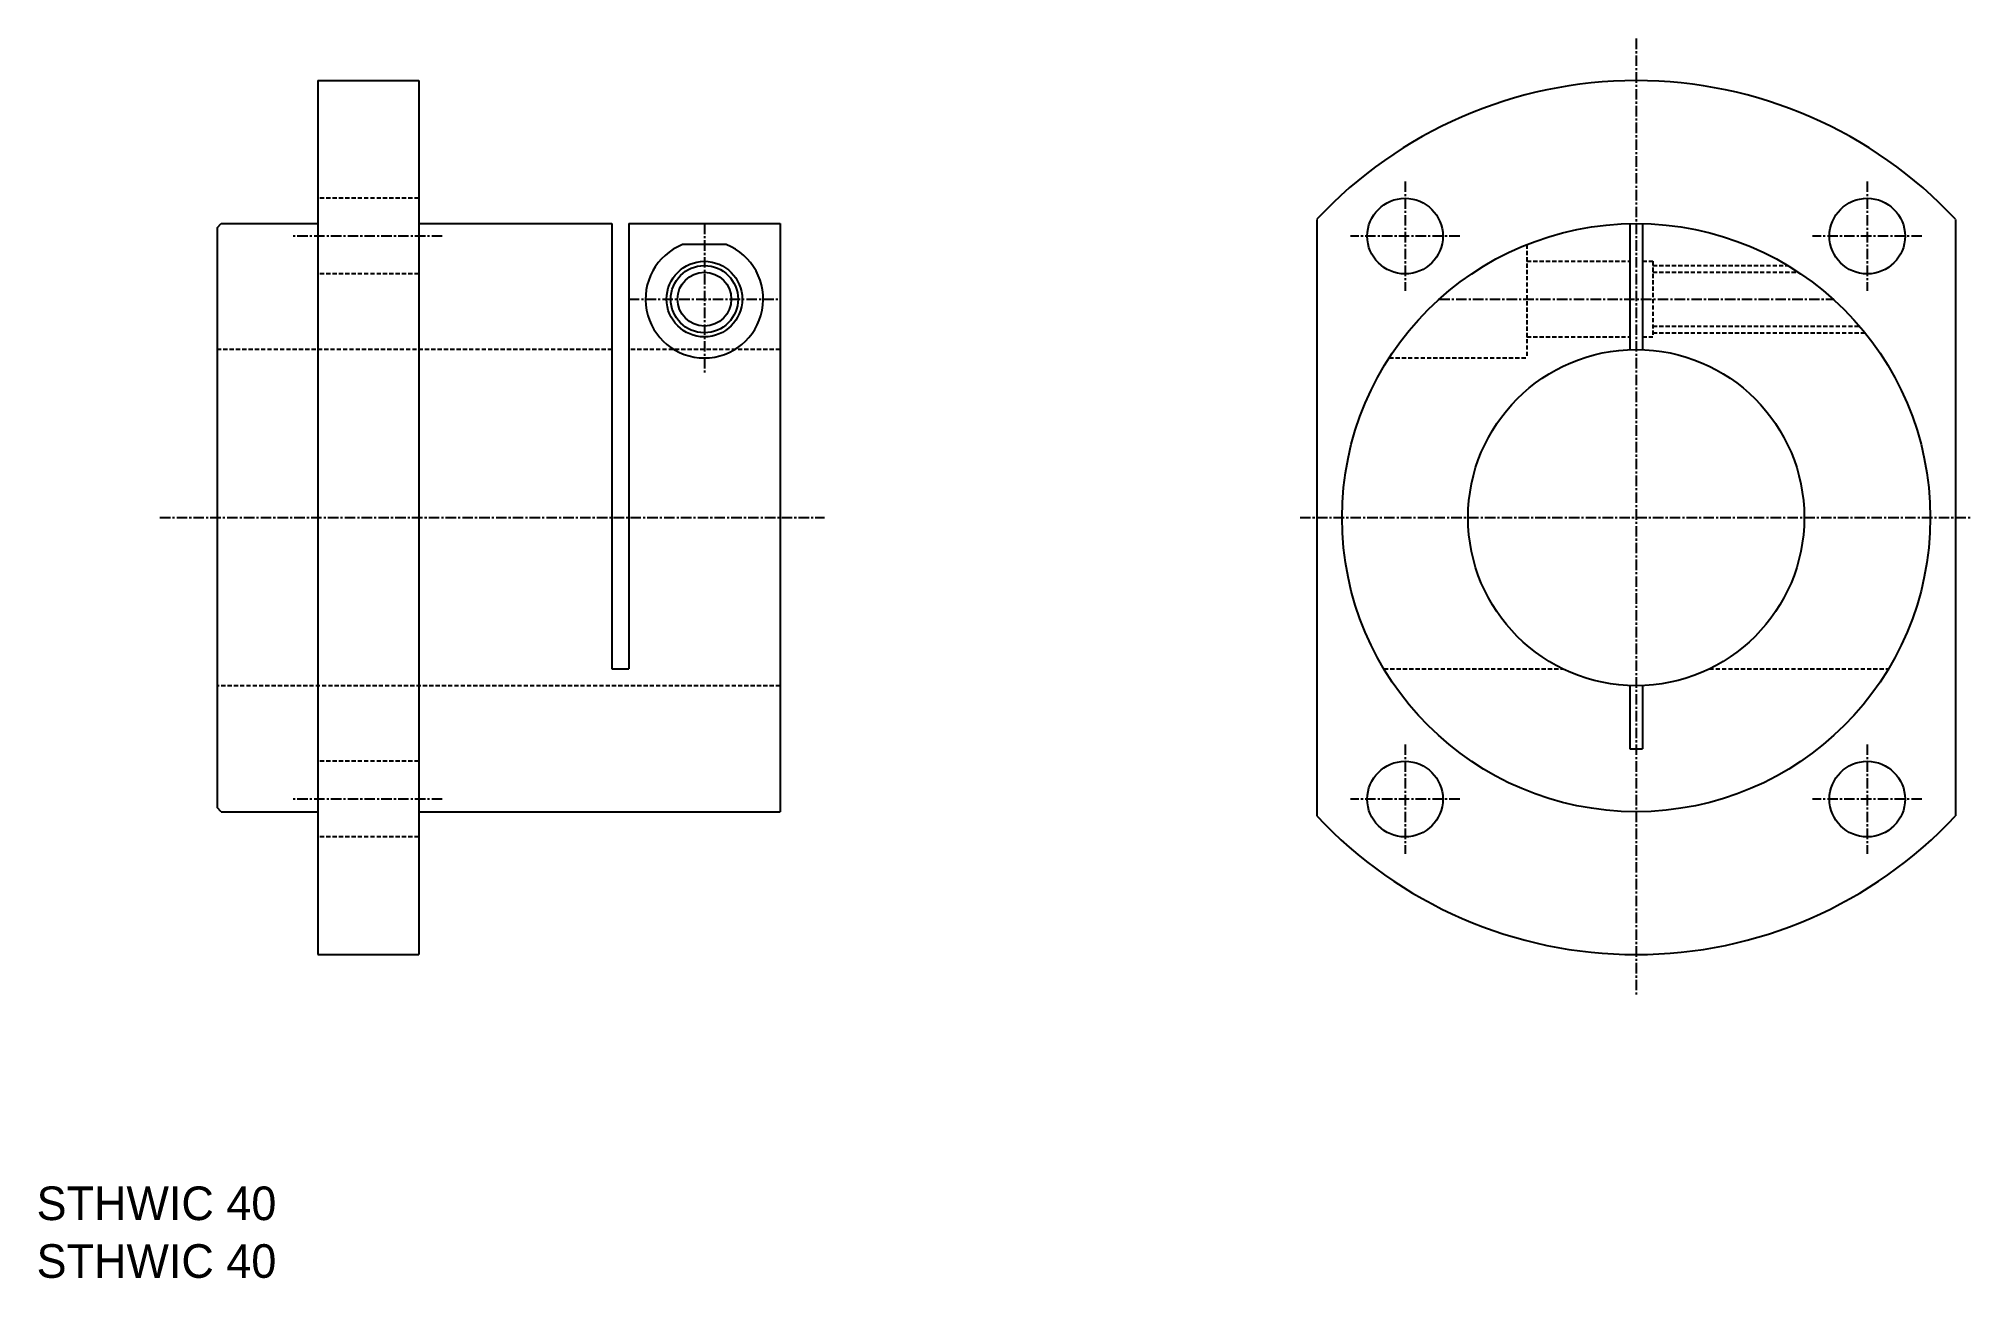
# Model space of a CAD drawing. Extents: x 612 to 843, y -526 to -378.
import ezdxf

# ---------------------------------------------------------------- set-up
doc = ezdxf.new("R2010")
doc.units = 0
doc.linetypes.add('CENTER', pattern=[2, 1.25, -0.25, 0.25, -0.25])
doc.linetypes.add('DASHED', pattern=[0.75, 0.5, -0.25])
doc.layers.get('0').update_dxf_attribs({"linetype": 'CONTINUOUS'})
doc.layers.add('CENTER', color=1, linetype='CENTER')

msp = doc.modelspace()

# ---------------------------------------------------------------- linework, layer by layer
at = {"color": 7, "linetype": 'CONTINUOUS'}
for p, q in [((645.7, -383.33), (645.7, -487.33)), ((645.7, -383.33), (657.7, -383.33)), ((657.7, -383.33), (657.7, -487.33)), ((633.7, -400.83), (634.2, -400.33)), ((634.2, -400.33), (645.7, -400.33)), ((657.7, -400.33), (680.7, -400.33)), ((680.7, -400.33), (680.7, -453.33)), ((682.7, -400.33), (682.7, -453.33)), ((682.7, -400.33), (700.7, -400.33)), ((700.7, -400.33), (700.7, -470.33)), ((764.58, -399.84), (764.58, -470.83)), ((801.83, -400.34), (801.83, -415.35)), ((803.33, -400.34), (803.33, -415.35)), ((840.58, -399.84), (840.58, -470.83)), ((633.7, -400.83), (633.7, -469.83)), ((694.31, -402.84), (689.09, -402.84)), ((680.7, -453.33), (682.7, -453.33)), ((801.83, -455.3), (801.83, -462.83)), ((803.33, -455.3), (803.33, -462.83)), ((801.83, -462.83), (803.33, -462.83)), ((634.2, -470.33), (633.7, -469.83)), ((634.2, -470.33), (645.7, -470.33)), ((657.7, -470.33), (700.7, -470.33)), ((645.7, -487.33), (657.7, -487.33))]:
    msp.add_line(p, q, dxfattribs=at)
at = {"color": 3, "linetype": 'DASHED'}
for p, q in [((657.7, -397.33), (645.7, -397.33)), ((789.58, -402.84), (789.58, -416.33)), ((789.58, -404.83), (801.83, -404.83)), ((803.33, -404.83), (804.58, -404.83)), ((804.58, -404.83), (804.58, -413.83)), ((657.7, -406.33), (645.7, -406.33)), ((804.58, -405.33), (820.61, -405.33)), ((804.58, -406.13), (821.88, -406.13)), ((789.58, -413.83), (801.83, -413.83)), ((803.33, -413.83), (804.58, -413.83)), ((804.58, -412.53), (829.14, -412.53)), ((804.58, -413.33), (829.8, -413.33)), ((680.7, -415.33), (633.7, -415.33)), ((700.7, -415.33), (682.7, -415.33)), ((773.19, -416.33), (789.58, -416.33)), ((700.7, -455.33), (633.7, -455.33)), ((772.57, -453.33), (793.87, -453.33)), ((811.3, -453.33), (832.6, -453.33)), ((657.7, -464.33), (645.7, -464.33)), ((657.7, -473.33), (645.7, -473.33))]:
    msp.add_line(p, q, dxfattribs=at)
at = {"color": 7, "linetype": 'CONTINUOUS'}
for centre, radius in [((775.08, -401.83), 4.5), ((830.08, -401.83), 4.5), ((802.58, -435.33), 35), ((691.7, -409.33), 4.5), ((691.7, -409.33), 3.2), ((802.58, -435.33), 20), ((775.08, -468.83), 4.5), ((830.08, -468.83), 4.5)]:
    msp.add_circle(centre, radius, dxfattribs=at)
at = {"color": 3, "linetype": 'CONTINUOUS'}
msp.add_circle((691.7, -409.33), 4, dxfattribs=at)
at = {"color": 7, "linetype": 'CONTINUOUS'}
for centre, radius, start, end in [((802.58, -435.33), 52, 43.0491, 136.9509), ((691.7, -409.33), 7, 111.8715, 68.1285), ((802.58, -435.33), 52, 223.0491, 316.9509)]:
    msp.add_arc(centre, radius, start, end, dxfattribs=at)
at = {"layer": 'CENTER', "color": 1, "linetype": 'CENTER'}
for p, q in [((802.58, -378.33), (802.58, -492.33)), ((775.08, -395.33), (775.08, -408.33)), ((830.08, -395.33), (830.08, -408.33)), ((691.7, -400.33), (691.7, -418.33)), ((660.5, -401.83), (642.55, -401.83)), ((781.58, -401.83), (768.58, -401.83)), ((836.58, -401.83), (823.58, -401.83)), ((682.7, -409.33), (700.7, -409.33)), ((779.15, -409.33), (826.01, -409.33)), ((626.9, -435.33), (705.99, -435.33)), ((762.58, -435.33), (842.58, -435.33)), ((775.08, -462.33), (775.08, -475.33)), ((830.08, -462.33), (830.08, -475.33)), ((660.5, -468.83), (642.55, -468.83)), ((781.58, -468.83), (768.58, -468.83)), ((836.58, -468.83), (823.58, -468.83))]:
    msp.add_line(p, q, dxfattribs=at)

# ---------------------------------------------------------------- texts
at = {"color": 7, "linetype": 'CONTINUOUS'}
for p in [(612.23, -518.93), (612.23, -525.8)]:
    msp.add_text('STHWIC 40', height=4, dxfattribs=at).set_placement(p)

doc.saveas('drawing.dxf')
